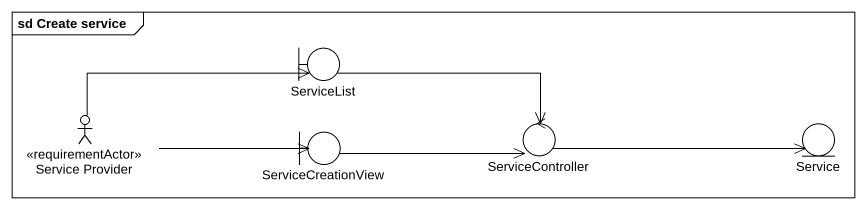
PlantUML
@startuml
mainframe sd Create service
boundary ServiceList
actor "Service Provider" as Service_Provider <<requirementActor>>
boundary ServiceCreationView
control ServiceController
entity Service
ServiceList -right-> ServiceController
Service_Provider -right-> ServiceList
Service_Provider -right-> ServiceCreationView
ServiceCreationView -right-> ServiceController
ServiceController -right-> Service
@enduml
